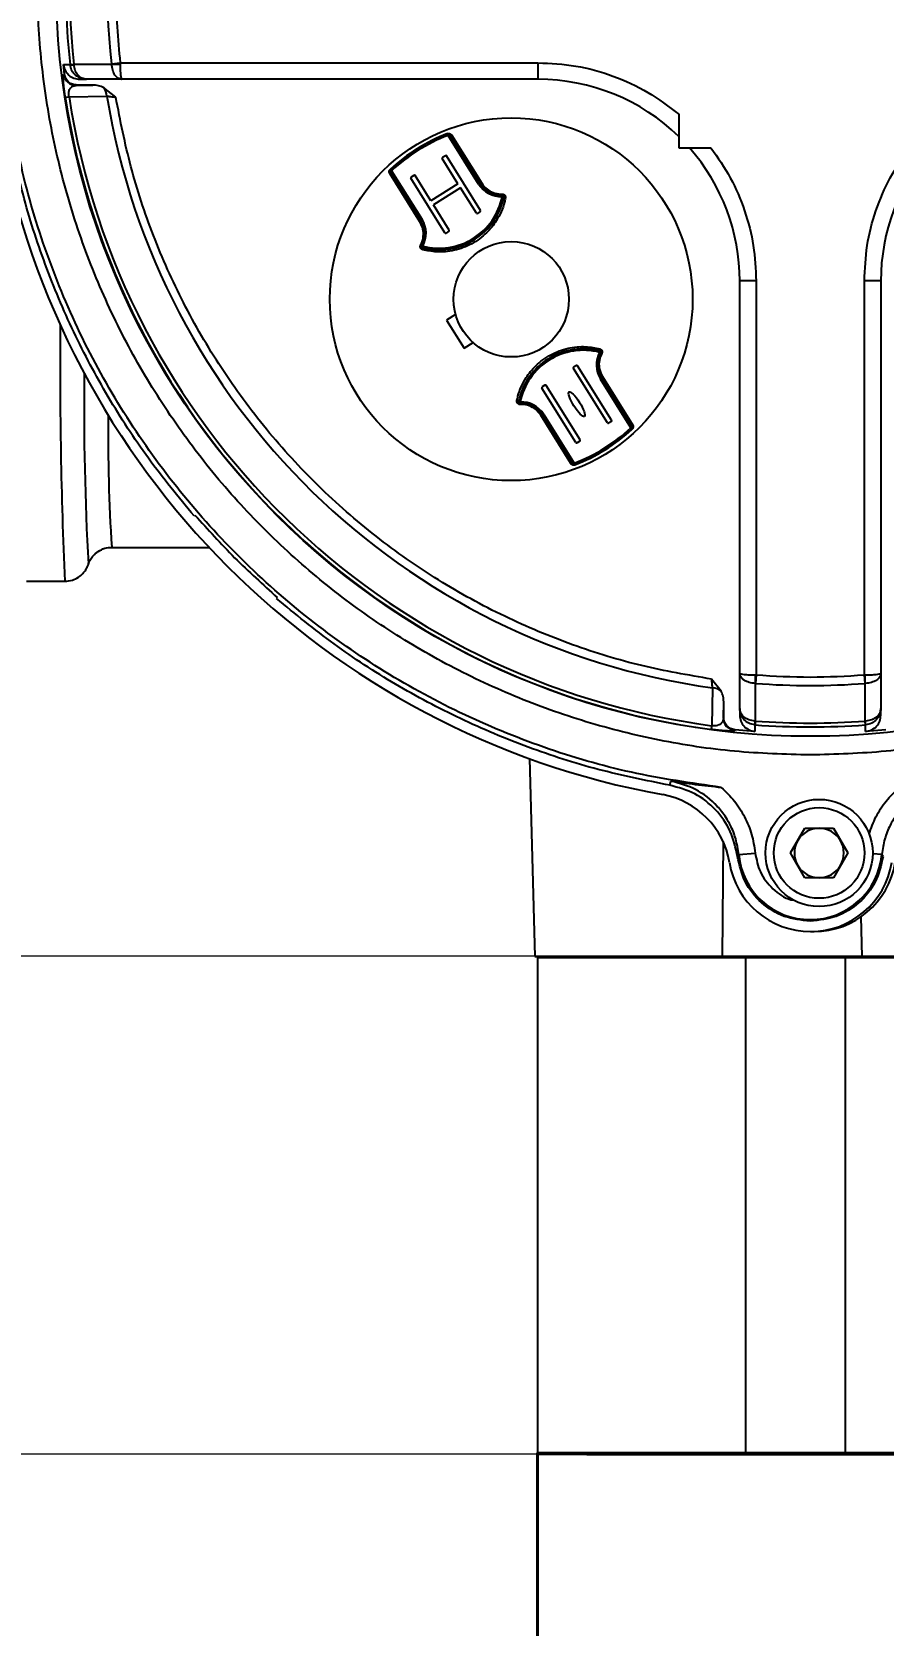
# Model space of a CAD drawing. Header units: millimetres. Extents: x 1964 to 5009, y 569 to 2723.
# Drawn here: x 2553.8 to 2657, y 2063.5 to 2257.4 of the extents above; entities that cross this region are included whole.
import ezdxf

# ---------------------------------------------------------------- set-up
doc = ezdxf.new("R2010")
doc.units = ezdxf.units.MM
doc.layers.add('AM_5', color=3, linetype='Continuous', lineweight=25)
doc.layers.add('粗实线', color=7, linetype='Continuous', lineweight=40)
doc.styles.add('SLDTEXTSTYLE1', font='txt.shx', dxfattribs={"width": 0.7, "bigfont": 'gbcbig.shx'})
doc.dimstyles.new('SLDDIMSTYLE12$0', dxfattribs={"dimtxt": 12, "dimasz": 10, "dimexe": 0, "dimexo": 0.0625, "dimgap": 0.875, "dimtad": 1, "dimdec": 1, "dimlfac": 1.8, "dimrnd": 1e-09, "dimzin": 12, "dimdsep": 46, "dimtxsty": 'SLDTEXTSTYLE1', "dimcen": 0.09, "dimdle": 8.16, "dimclrd": 3, "dimclre": 3, "dimadec": 0, "dimazin": 3, "dimtfac": 1, "dimtdec": 1, "dimtofl": 0, "dimtmove": 0, "dimatfit": 3, "dimfxl": 0, "dimfrac": 2, "dimtolj": 1, "dimlwd": 5, "dimlwe": 5, "dimarcsym": 0})

# ---------------------------------------------------------------- blocks, each defined once
blk = doc.blocks.new('*D64')
at = {"layer": 'AM_5', "color": 3, "lineweight": 5, "transparency": 16777216}
blk.add_line((2756.48, 2479.13), (2362.08, 2479.13), dxfattribs=at)
at = {"layer": 'AM_5', "color": 3, "linetype": 'Continuous', "lineweight": 5, "transparency": 16777216}
for p, q in [((2362.08, 2469.13), (2362.08, 2155.35)), ((2768.16, 2145.35), (2362.08, 2145.35))]:
    blk.add_line(p, q, dxfattribs=at)
at = {"layer": 'AM_5', "color": 3, "transparency": 16777216}
for points in [[(2360.42, 2469.13), (2363.75, 2469.13), (2362.08, 2479.13)], [(2360.42, 2155.35), (2363.75, 2155.35), (2362.08, 2145.35)]]:
    blk.add_solid(points, dxfattribs=at)
at = {"layer": 'Defpoints', "color": 0, "transparency": 16777216}
for p in [(2756.55, 2479.13), (2362.08, 2145.35), (2768.22, 2145.35)]:
    blk.add_point(p, dxfattribs=at)
at = {"layer": 'AM_5', "color": 0, "transparency": 16777216, "insert": (2347.49, 2312.24), "char_height": 12, "attachment_point": 5, "rotation": 90, "style": 'SLDTEXTSTYLE1'}
blk.add_mtext('\\A1;{\\H2.28571x;335}', dxfattribs=at)
blk = doc.blocks.new('*D65')
at = {"layer": 'AM_5', "color": 3, "lineweight": 5, "transparency": 16777216}
blk.add_line((2768.16, 2145.35), (2361.9, 2145.35), dxfattribs=at)
at = {"layer": 'AM_5', "color": 3, "linetype": 'Continuous', "lineweight": 5, "transparency": 16777216}
for p, q in [((2361.9, 2135.35), (2361.9, 2094.95)), ((2767.82, 2084.95), (2361.9, 2084.95))]:
    blk.add_line(p, q, dxfattribs=at)
at = {"layer": 'AM_5', "color": 3, "transparency": 16777216}
for points in [[(2360.23, 2135.35), (2363.57, 2135.35), (2361.9, 2145.35)], [(2360.23, 2094.95), (2363.57, 2094.95), (2361.9, 2084.95)]]:
    blk.add_solid(points, dxfattribs=at)
at = {"layer": 'Defpoints', "color": 0, "transparency": 16777216}
for p in [(2768.22, 2145.35), (2361.9, 2084.95), (2767.88, 2084.95)]:
    blk.add_point(p, dxfattribs=at)
at = {"layer": 'AM_5', "color": 0, "transparency": 16777216, "insert": (2347.31, 2115.15), "char_height": 12, "attachment_point": 5, "rotation": 90, "style": 'SLDTEXTSTYLE1'}
blk.add_mtext('\\A1;{\\H2.28571x;60}', dxfattribs=at)

msp = doc.modelspace()

# ---------------------------------------------------------------- linework, layer by layer
at = {"color": 7, "linetype": 'Continuous', "lineweight": 25}
for p, q in [((2558.416, 2253.495), (2558.879, 2253.546)), ((2558.884, 2253.477), (2558.879, 2253.546)), ((2558.879, 2253.546), (2563.464, 2253.538)), ((2563.461, 2253.578), (2564.486, 2253.698)), ((2563.461, 2253.578), (2563.464, 2253.538)), ((2564.486, 2253.698), (2615.178, 2253.698)), ((2564.486, 2253.698), (2564.489, 2253.538)), ((2615.178, 2253.698), (2615.178, 2251.698)), ((2557.613, 2253.479), (2558.418, 2253.477)), ((2557.751, 2252.303), (2557.613, 2253.479)), ((2557.657, 2252.27), (2557.751, 2252.303)), ((2558.416, 2253.495), (2558.418, 2253.477)), ((2559.604, 2251.698), (2560.393, 2251.698)), ((2564.687, 2251.698), (2560.393, 2251.698)), ((2615.178, 2251.698), (2564.687, 2251.698)), ((2558.296, 2249.582), (2562.896, 2249.665)), ((2559.143, 2250.955), (2561.184, 2250.988)), ((2561.184, 2250.988), (2559.24, 2250.988)), ((2563.967, 2249.514), (2562.492, 2250.689)), ((2557.836, 2249.511), (2558.296, 2249.582)), ((2632.26, 2247.447), (2632.26, 2243.361)), ((2604.21, 2245.082), (2604.201, 2245.105)), ((2604.282, 2244.895), (2604.21, 2245.082)), ((2604.282, 2244.895), (2604.451, 2245.001)), ((2607.978, 2238.98), (2604.282, 2244.895)), ((2604.451, 2245.001), (2608.148, 2239.086)), ((2604.68, 2244.945), (2608.347, 2239.077)), ((2605.474, 2239.024), (2603.567, 2242.077)), ((2603.938, 2242.427), (2603.598, 2242.215)), ((2608.209, 2235.78), (2604.075, 2242.395)), ((2632.26, 2243.361), (2636.161, 2243.361)), ((2600.86, 2234.399), (2597.193, 2240.267)), ((2597.412, 2240.603), (2597.243, 2240.497)), ((2600.939, 2234.581), (2597.243, 2240.497)), ((2597.276, 2240.749), (2597.259, 2240.767)), ((2597.412, 2240.603), (2597.276, 2240.749)), ((2597.412, 2240.603), (2601.109, 2234.687)), ((2600.121, 2240.042), (2599.782, 2239.83)), ((2602.167, 2236.957), (2600.259, 2240.01)), ((2603.884, 2233.077), (2599.75, 2239.692)), ((2605.474, 2239.024), (2602.167, 2236.957)), ((2605.792, 2238.515), (2602.485, 2236.448)), ((2607.7, 2235.462), (2605.792, 2238.515)), ((2608.148, 2239.086), (2607.978, 2238.98)), ((2604.392, 2233.395), (2602.485, 2236.448)), ((2610.824, 2237.678), (2610.833, 2237.479)), ((2611.029, 2237.439), (2610.833, 2237.479)), ((2601.109, 2234.687), (2600.939, 2234.581)), ((2608.177, 2235.642), (2607.838, 2235.43)), ((2604.361, 2233.258), (2604.021, 2233.046)), ((2601.031, 2231.559), (2601.207, 2231.463)), ((2601.156, 2231.27), (2601.207, 2231.463)), ((2641.642, 2227.235), (2639.642, 2227.235)), ((2639.642, 2179.657), (2639.642, 2227.235)), ((2641.642, 2227.235), (2641.642, 2179.457)), ((2654.763, 2179.457), (2654.763, 2227.235)), ((2656.763, 2227.235), (2654.763, 2227.235)), ((2656.763, 2227.235), (2656.763, 2179.657)), ((2605.18, 2223.157), (2604.084, 2222.472)), ((2604.084, 2222.472), (2606.204, 2219.08)), ((2606.204, 2219.08), (2607.299, 2219.764)), ((2622.65, 2218.568), (2622.701, 2218.761)), ((2619.835, 2216.985), (2619.496, 2216.773)), ((2624.106, 2210.339), (2619.973, 2216.953)), ((2622.65, 2218.568), (2622.826, 2218.472)), ((2623.597, 2210.021), (2619.464, 2216.635)), ((2622.748, 2215.343), (2622.917, 2215.449)), ((2626.444, 2209.428), (2622.748, 2215.343)), ((2622.917, 2215.449), (2626.614, 2209.534)), ((2622.997, 2215.632), (2626.663, 2209.764)), ((2619.781, 2207.636), (2615.648, 2214.251)), ((2616.019, 2214.601), (2615.68, 2214.389)), ((2620.29, 2207.954), (2616.157, 2214.569)), ((2613.023, 2212.552), (2612.827, 2212.591)), ((2613.023, 2212.552), (2613.032, 2212.352)), ((2619.177, 2205.086), (2615.51, 2210.954)), ((2615.709, 2210.945), (2615.878, 2211.051)), ((2619.405, 2205.029), (2615.709, 2210.945)), ((2615.878, 2211.051), (2619.575, 2205.135)), ((2624.074, 2210.201), (2623.735, 2209.989)), ((2626.614, 2209.534), (2626.444, 2209.428)), ((2626.581, 2209.281), (2626.444, 2209.428)), ((2626.597, 2209.264), (2626.581, 2209.281)), ((2620.258, 2207.816), (2619.919, 2207.604)), ((2619.405, 2205.029), (2619.575, 2205.135)), ((2619.647, 2204.949), (2619.575, 2205.135)), ((2619.656, 2204.926), (2619.647, 2204.949)), ((2573.453, 2198.734), (2573.565, 2198.845)), ((2563.468, 2194.921), (2575.29, 2194.921)), ((2560.637, 2192.887), (2560.644, 2192.91)), ((2553.135, 2190.812), (2557.774, 2190.812)), ((2583.56, 2188.85), (2583.448, 2188.739)), ((2637.402, 2177.479), (2636.228, 2178.945)), ((2639.642, 2179.657), (2639.696, 2179.611)), ((2639.709, 2179.436), (2639.642, 2179.657)), ((2639.642, 2175.378), (2639.642, 2179.657)), ((2641.534, 2179.459), (2641.642, 2179.457)), ((2641.534, 2178.429), (2641.561, 2178.428)), ((2641.534, 2178.429), (2641.539, 2173.86)), ((2641.642, 2179.457), (2641.561, 2178.428)), ((2654.763, 2179.457), (2654.871, 2179.459)), ((2654.844, 2178.428), (2654.763, 2179.457)), ((2654.844, 2178.428), (2654.871, 2178.429)), ((2654.866, 2173.86), (2654.871, 2178.429)), ((2656.763, 2179.657), (2656.763, 2175.378)), ((2636.356, 2177.884), (2636.274, 2173.297)), ((2637.67, 2174.207), (2637.703, 2176.172)), ((2637.703, 2174.301), (2637.703, 2176.172)), ((2639.642, 2175.378), (2639.642, 2174.592)), ((2656.763, 2175.378), (2656.698, 2175.108)), ((2656.73, 2175.019), (2656.73, 2175.103)), ((2656.763, 2174.592), (2656.763, 2175.378)), ((2636.213, 2172.836), (2636.274, 2173.297)), ((2639.051, 2172.808), (2639.019, 2172.717)), ((2641.495, 2172.595), (2639.051, 2172.808)), ((2641.539, 2173.86), (2641.493, 2173.862)), ((2641.493, 2173.397), (2641.505, 2173.396)), ((2641.493, 2173.397), (2641.495, 2172.595)), ((2641.539, 2173.86), (2641.505, 2173.396)), ((2654.866, 2173.86), (2654.912, 2173.862)), ((2654.9, 2173.396), (2654.866, 2173.86)), ((2654.9, 2173.396), (2654.912, 2173.397)), ((2654.91, 2172.595), (2654.912, 2173.397)), ((2657.354, 2172.808), (2654.91, 2172.595)), ((2614.151, 2169.304), (2614.779, 2145.312)), ((2631.174, 2166.068), (2631.294, 2166.585)), ((2645.812, 2157.859), (2647.544, 2160.859)), ((2647.544, 2160.859), (2651.008, 2160.859)), ((2651.008, 2160.859), (2652.74, 2157.859)), ((2637.628, 2159.232), (2637.519, 2145.312)), ((2639.377, 2157.417), (2639.526, 2157.667)), ((2639.526, 2157.667), (2641.517, 2157.856)), ((2647.544, 2154.859), (2645.812, 2157.859)), ((2652.74, 2157.859), (2651.008, 2154.859)), ((2656.879, 2157.667), (2655.776, 2157.772)), ((2657.028, 2157.417), (2656.879, 2157.667)), ((2651.008, 2154.859), (2647.544, 2154.859)), ((2654.337, 2150.105), (2654.441, 2145.312)), ((2648.243, 2148.332), (2648.66, 2148.332)), ((2614.779, 2145.312), (2637.519, 2145.312)), ((2615.105, 2145.123), (2615.105, 2085.123)), ((2640.381, 2145.123), (2615.105, 2145.123)), ((2637.519, 2145.312), (2654.441, 2145.312)), ((2640.381, 2085.123), (2640.381, 2145.123)), ((2652.465, 2145.123), (2640.381, 2145.123)), ((2645.273, 2145.312), (2645.273, 2145.123)), ((2652.465, 2085.123), (2652.465, 2145.123)), ((2693.852, 2145.123), (2652.465, 2145.123)), ((2654.441, 2145.312), (2689.968, 2145.312)), ((2640.381, 2085.123), (2615.105, 2085.123)), ((2926.673, 2084.912), (2615.105, 2084.912)), ((2621.115, 2084.912), (2919.115, 2084.912)), ((2621.115, 2084.912), (2919.115, 2084.912)), ((2621.115, 2084.912), (2919.115, 2084.912)), ((2652.465, 2085.123), (2640.381, 2085.123)), ((2693.852, 2085.123), (2652.465, 2085.123))]:
    msp.add_line(p, q, dxfattribs=at)
at = {"color": 7, "linetype": 'Continuous', "lineweight": 25, "flags": 128}
for points in [[(2559.143, 2250.955), (2559.198, 2250.973), (2559.24, 2250.988)], [(2608.347, 2239.077), (2608.315, 2239.064), (2608.284, 2239.054), (2608.254, 2239.049), (2608.226, 2239.048), (2608.2, 2239.051), (2608.179, 2239.059), (2608.161, 2239.07), (2608.148, 2239.086)], [(2611.231, 2237.3), (2611.189, 2237.308), (2611.149, 2237.32), (2611.113, 2237.335), (2611.081, 2237.354), (2611.056, 2237.375), (2611.039, 2237.396), (2611.03, 2237.418), (2611.029, 2237.439)], [(2600.939, 2234.581), (2600.947, 2234.563), (2600.95, 2234.542), (2600.947, 2234.519), (2600.939, 2234.495), (2600.926, 2234.47), (2600.908, 2234.445), (2600.886, 2234.421), (2600.86, 2234.399)], [(2601.193, 2231.027), (2601.204, 2231.068), (2601.211, 2231.109), (2601.213, 2231.149), (2601.21, 2231.185), (2601.202, 2231.217), (2601.19, 2231.242), (2601.175, 2231.26), (2601.156, 2231.27)], [(2622.701, 2218.761), (2622.682, 2218.771), (2622.666, 2218.788), (2622.654, 2218.814), (2622.647, 2218.845), (2622.644, 2218.882), (2622.646, 2218.922), (2622.653, 2218.963), (2622.664, 2219.004)], [(2622.917, 2215.449), (2622.909, 2215.468), (2622.907, 2215.489), (2622.91, 2215.512), (2622.918, 2215.536), (2622.931, 2215.561), (2622.949, 2215.586), (2622.971, 2215.61), (2622.997, 2215.632)], [(2612.827, 2212.591), (2612.827, 2212.613), (2612.818, 2212.635), (2612.8, 2212.656), (2612.775, 2212.677), (2612.744, 2212.695), (2612.707, 2212.711), (2612.667, 2212.723), (2612.625, 2212.731)], [(2615.51, 2210.954), (2615.541, 2210.967), (2615.572, 2210.977), (2615.602, 2210.982), (2615.631, 2210.983), (2615.656, 2210.979), (2615.678, 2210.972), (2615.696, 2210.96), (2615.709, 2210.945)], [(2637.703, 2174.301), (2637.684, 2174.249), (2637.67, 2174.207)]]:
    msp.add_lwpolyline(points, dxfattribs=at)
at = {"color": 7, "linetype": 'Continuous', "lineweight": 25}
for centre, radius in [((2648.203, 2263.488), 91.48), ((2611.928, 2225.015), 22), ((2611.928, 2225.015), 7), ((2649.276, 2157.859), 6.5), ((2649.276, 2157.859), 5.5)]:
    msp.add_circle(centre, radius, dxfattribs=at)
for centre, radius, start, end in [((2648.203, 2263.488), 90.341, 353.64897, 186.35103), ((2648.203, 2263.488), 89.875, 353.64897, 186.35103), ((2648.203, 2263.488), 85.319, 353.33017, 186.66983), ((2563.977, 2267.861), 14.333, 267.94984, 272.05016), ((2559.146, 2252.455), 1.5, 187.07071, 269.91274), ((2558.651, 2255.303), 1.84, 262.72929, 277.2707), ((2615.178, 2227.235), 24.464, 45.7131, 90), ((2561.135, 2249.562), 1.764, 3.33539, 39.69868), ((2648.203, 2263.488), 86.42, 189.2043, 262.12076), ((2648.203, 2263.488), 91.441, 188.79238, 262.46584), ((2648.203, 2263.488), 90.976, 188.79238, 262.46584), ((2648.246, 2263.31), 99.998, 190.32572, 259.67183), ((2611.928, 2225.015), 21.524, 111.039, 132.961), ((2611.928, 2225.015), 21.5, 111.039, 132.961), ((2611.928, 2225.015), 21.3, 111.039, 132.961), ((2604.282, 2244.895), 0.2, 32, 111.039), ((2604.599, 2245.107), 0.182, 215.62254, 296.53626), ((2603.651, 2242.13), 0.1, 122, 212), ((2603.991, 2242.342), 0.1, 32, 122), ((2615.178, 2227.235), 24.464, 0, 41.23805), ((2681.227, 2227.235), 24.464, 138.76195, 180), ((2597.083, 2240.411), 0.182, 307.46374, 28.37746), ((2597.412, 2240.603), 0.2, 132.961, 212), ((2600.174, 2239.957), 0.1, 32, 122), ((2599.835, 2239.745), 0.1, 122, 212), ((2610.692, 2240.675), 3.2, 212, 272.53097), ((2610.692, 2240.675), 3, 212, 272.53097), ((2603.185, 2239.008), 8, 255.3094, 348.6906), ((2603.185, 2239.008), 7.8, 255.3094, 348.6906), ((2610.137, 2237.727), 0.689, 355.91037, 3.87572), ((2610.833, 2237.479), 0.2, 348.6906, 92.53097), ((2598.395, 2232.992), 3, 331.46903, 32), ((2598.395, 2232.992), 3.2, 331.46903, 32), ((2607.785, 2235.515), 0.1, 212, 302), ((2608.124, 2235.727), 0.1, 302, 32), ((2603.968, 2233.13), 0.1, 212, 302), ((2604.308, 2233.342), 0.1, 302, 32), ((2601.288, 2232.198), 0.689, 240.12428, 248.08963), ((2601.207, 2231.463), 0.2, 151.46903, 255.3094), ((3166.559, 2217.148), 609.354, 179.552814, 182.476995), ((2620.672, 2211.023), 8, 75.3094, 168.6906), ((2620.672, 2211.023), 7.8, 75.3094, 168.6906), ((2622.65, 2218.568), 0.2, 331.46903, 75.3094), ((2619.549, 2216.688), 0.1, 122, 212), ((2619.888, 2216.9), 0.1, 32, 122), ((2625.461, 2217.039), 3.2, 151.46903, 212), ((2625.461, 2217.039), 3, 151.46903, 212), ((2622.569, 2217.833), 0.689, 60.12428, 68.08963), ((2918.848, 2212.183), 358.731, 179.38754, 183.08342), ((2615.733, 2214.304), 0.1, 122, 212), ((2616.072, 2214.516), 0.1, 32, 122), ((2768.679, 2208.148), 205.637, 179.22351, 183.68809), ((2613.023, 2212.552), 0.2, 168.6906, 272.53097), ((2613.165, 2209.355), 3.2, 32, 92.53097), ((2613.719, 2212.303), 0.689, 175.91037, 183.87572), ((2613.165, 2209.355), 3, 32, 92.53097), ((2611.928, 2225.015), 21.3, 291.039, 312.961), ((2611.928, 2225.015), 21.5, 291.039, 312.961), ((2611.928, 2225.015), 21.524, 291.039, 312.961), ((2623.682, 2210.074), 0.1, 212, 302), ((2624.021, 2210.286), 0.1, 302, 32), ((2626.444, 2209.428), 0.2, 312.961, 32), ((2626.774, 2209.62), 0.182, 127.46374, 208.37746), ((2619.866, 2207.689), 0.1, 212, 302), ((2620.205, 2207.901), 0.1, 302, 32), ((2619.258, 2204.924), 0.182, 35.62254, 116.53626), ((2619.575, 2205.135), 0.2, 212, 291.039), ((2662.869, 2178.944), 21.342, 178.61808, 181.38192), ((2648.203, 2263.488), 85.319, 265.53552, 274.46448), ((2633.536, 2178.944), 21.342, 358.61809, 1.38192), ((2636.272, 2176.115), 1.772, 50.36479, 87.29394), ((2639.171, 2174.209), 1.5, 180.08872, 264.21159), ((2644.202, 2173.63), 2.719, 175.08842, 184.91158), ((2648.203, 2263.488), 90.341, 265.74841, 274.25159), ((2648.203, 2263.488), 89.875, 265.74841, 274.25159), ((2652.203, 2173.63), 2.719, 355.08842, 4.91158), ((2628.525, 2155.095), 10, 9.26756, 79.67181), ((2649.276, 2157.859), 3, 90, 150), ((2649.276, 2157.859), 3, 30, 90), ((2649.276, 2157.859), 3, 150, 210), ((2649.276, 2157.859), 3, 330, 30), ((2648.243, 2158.312), 9.98, 189.26678, 350.73322), ((2648.203, 2158.488), 8.715, 185.40246, 354.59754), ((2648.659, 2158.312), 9.98, 270.0009, 350.73276), ((2649.276, 2157.859), 3, 210, 270), ((2649.276, 2157.859), 3, 270, 330)]:
    msp.add_arc(centre, radius, start, end, dxfattribs=at)
msp.add_ellipse((2619.877, 2212.295), major_axis=(0.927, -1.484), ratio=0.2285714, dxfattribs=at)
for points in [[(2648.203, 2169.748), (2645.135, 2169.835), (2639, 2170.009), (2629.885, 2171.412), (2620.947, 2173.637), (2612.272, 2176.745), (2603.943, 2180.683), (2596.039, 2185.42), (2588.639, 2190.909), (2581.811, 2197.097), (2575.624, 2203.924), (2570.135, 2211.325), (2565.398, 2219.228), (2561.458, 2227.557), (2558.354, 2236.233), (2556.115, 2245.171), (2554.763, 2254.285), (2554.311, 2263.488), (2554.763, 2272.691), (2556.115, 2281.805), (2558.354, 2290.743), (2561.458, 2299.419), (2565.398, 2307.748), (2570.135, 2315.651), (2575.624, 2323.052), (2581.811, 2329.879), (2588.639, 2336.067), (2596.039, 2341.556), (2603.943, 2346.293), (2612.272, 2350.231), (2620.947, 2353.339), (2629.885, 2355.564), (2639, 2356.967), (2645.135, 2357.141), (2648.203, 2357.228)], [(2648.203, 2357.228), (2651.27, 2357.141), (2657.405, 2356.967), (2666.52, 2355.564), (2675.458, 2353.339), (2684.133, 2350.231), (2692.462, 2346.293), (2700.366, 2341.556), (2707.766, 2336.067), (2714.594, 2329.879), (2720.781, 2323.052), (2726.27, 2315.651), (2731.007, 2307.748), (2734.947, 2299.419), (2738.051, 2290.743), (2740.29, 2281.805), (2741.642, 2272.691), (2742.094, 2263.488), (2741.642, 2254.285), (2740.29, 2245.171), (2738.051, 2236.233), (2734.947, 2227.557), (2731.007, 2219.228), (2726.27, 2211.325), (2720.781, 2203.924), (2714.594, 2197.097), (2707.766, 2190.909), (2700.366, 2185.42), (2692.462, 2180.683), (2684.133, 2176.745), (2675.458, 2173.637), (2666.52, 2171.412), (2657.405, 2170.009), (2651.27, 2169.835), (2648.203, 2169.748)], [(2637.413, 2165.814), (2633.761, 2166.338), (2626.458, 2167.387), (2615.815, 2170.506), (2605.572, 2174.714), (2595.871, 2180.069), (2586.832, 2186.474), (2578.57, 2193.855), (2571.189, 2202.118), (2564.784, 2211.157), (2559.429, 2220.857), (2555.221, 2231.101), (2552.101, 2241.744), (2551.053, 2249.047), (2550.529, 2252.699)], [(2573.453, 2198.734), (2571.566, 2201.03), (2567.792, 2205.624), (2562.947, 2213.124), (2558.746, 2220.995), (2555.299, 2229.224), (2552.546, 2237.719), (2551.371, 2243.546), (2550.783, 2246.46)], [(2573.565, 2198.845), (2575.141, 2197.09), (2578.294, 2193.579), (2581.804, 2190.427), (2583.56, 2188.85)], [(2631.174, 2166.068), (2628.261, 2166.656), (2622.433, 2167.832), (2613.939, 2170.585), (2605.71, 2174.032), (2597.839, 2178.232), (2590.338, 2183.077), (2585.745, 2186.852), (2583.448, 2188.739)], [(2641.642, 2179.457), (2643.829, 2179.329), (2648.203, 2179.073), (2652.576, 2179.329), (2654.763, 2179.457)], [(2648.203, 2149.598), (2647.127, 2149.711), (2644.976, 2149.938), (2642.19, 2151.702), (2640.103, 2154.256), (2639.619, 2156.364), (2639.377, 2157.417)], [(2657.028, 2157.417), (2656.786, 2156.364), (2656.302, 2154.256), (2654.215, 2151.702), (2651.429, 2149.938), (2649.278, 2149.711), (2648.203, 2149.598)]]:
    msp.add_open_spline(points, degree=3, dxfattribs=at)
for points, knots in [([(2648.203, 2347.775), (2645.298, 2347.688), (2639.439, 2347.512), (2630.688, 2346.084), (2622.035, 2343.781), (2613.629, 2340.533), (2605.618, 2336.411), (2598.134, 2331.487), (2591.289, 2325.865), (2585.125, 2319.62), (2579.637, 2312.771), (2574.848, 2305.319), (2570.827, 2297.314), (2567.663, 2288.879), (2565.414, 2280.153), (2564.131, 2271.291), (2563.729, 2262.433), (2564.235, 2256.594), (2564.486, 2253.698)], [0, 0, 0, 0, 0.0612816, 0.1235957, 0.1866179, 0.25, 0.3133821, 0.3764043, 0.4387184, 0.5, 0.5612816, 0.6235957, 0.6866179, 0.75, 0.8133821, 0.8764043, 0.9387184, 1, 1, 1, 1]), ([(2731.919, 2253.698), (2732.17, 2256.594), (2732.676, 2262.433), (2732.274, 2271.291), (2730.991, 2280.153), (2728.742, 2288.879), (2725.578, 2297.314), (2721.557, 2305.319), (2716.768, 2312.771), (2711.28, 2319.62), (2705.116, 2325.865), (2698.271, 2331.487), (2690.787, 2336.411), (2682.776, 2340.533), (2674.371, 2343.781), (2665.717, 2346.084), (2656.966, 2347.512), (2651.107, 2347.688), (2648.203, 2347.775)], [0, 0, 0, 0, 0.0612816, 0.1235957, 0.1866179, 0.25, 0.3133821, 0.3764043, 0.4387184, 0.5, 0.5612816, 0.6235957, 0.6866179, 0.75, 0.8133821, 0.8764043, 0.9387184, 1, 1, 1, 1]), ([(2564.687, 2251.698), (2564.539, 2251.724), (2564.241, 2251.775), (2563.85, 2252.179), (2563.554, 2252.781), (2563.494, 2253.284), (2563.464, 2253.538)], [0, 0, 0, 0, 0.24349066, 0.48990244, 0.74228532, 1, 1, 1, 1]), ([(2564.489, 2253.538), (2564.494, 2253.3), (2564.503, 2252.808), (2564.547, 2252.229), (2564.598, 2251.895), (2564.644, 2251.728), (2564.672, 2251.709), (2564.687, 2251.698)], [0, 0, 0, 0, 0.2418431, 0.4991239, 0.7090059, 0.8444555, 1, 1, 1, 1]), ([(2615.178, 2253.698), (2616.714, 2253.622), (2619.809, 2253.467), (2624.314, 2252.199), (2628.573, 2250.26), (2631.037, 2248.38), (2632.26, 2247.447)], [0, 0, 0, 0, 0.248067, 0.5, 0.751933, 1, 1, 1, 1]), ([(2557.836, 2249.511), (2557.805, 2249.721), (2557.741, 2250.154), (2557.674, 2250.735), (2557.628, 2251.24), (2557.598, 2251.745), (2557.599, 2252.17), (2557.637, 2252.236), (2557.657, 2252.27)], [0, 0, 0, 0, 0.1207868, 0.2490761, 0.3731373, 0.5013754, 0.7404691, 1, 1, 1, 1]), ([(2557.613, 2253.479), (2557.666, 2253.24), (2557.771, 2252.76), (2558.241, 2252.178), (2558.872, 2251.776), (2559.36, 2251.724), (2559.604, 2251.698)], [0, 0, 0, 0, 0.2499161, 0.4998772, 0.7499002, 1, 1, 1, 1]), ([(2559.24, 2250.988), (2559.059, 2251.007), (2558.697, 2251.045), (2558.227, 2251.341), (2557.875, 2251.771), (2557.792, 2252.126), (2557.751, 2252.303)], [0, 0, 0, 0, 0.24991859, 0.49987605, 0.74997273, 1, 1, 1, 1]), ([(2560.393, 2251.698), (2560.158, 2251.723), (2559.685, 2251.772), (2559.062, 2252.16), (2558.582, 2252.74), (2558.473, 2253.23), (2558.418, 2253.477)], [0, 0, 0, 0, 0.24311821, 0.48973638, 0.74228142, 1, 1, 1, 1]), ([(2560.393, 2251.698), (2560.213, 2251.723), (2559.852, 2251.772), (2559.376, 2252.16), (2559.009, 2252.74), (2558.926, 2253.23), (2558.884, 2253.477)], [0, 0, 0, 0, 0.2431182, 0.4897364, 0.7422814, 1, 1, 1, 1]), ([(2558.296, 2249.582), (2558.282, 2249.652), (2558.256, 2249.791), (2558.253, 2249.991), (2558.273, 2250.171), (2558.348, 2250.466), (2558.515, 2250.692), (2558.69, 2250.822), (2558.788, 2250.871), (2558.872, 2250.906), (2558.971, 2250.935), (2559.07, 2250.949), (2559.122, 2250.953), (2559.138, 2250.954), (2559.143, 2250.955)], [0, 0, 0, 0, 0.0594216, 0.1187115, 0.1821096, 0.2512974, 0.5005091, 0.6688882, 0.7209765, 0.7501665, 0.8758835, 0.9620537, 0.9870366, 1, 1, 1, 1]), ([(2562.492, 2250.689), (2562.282, 2250.777), (2561.864, 2250.954), (2561.41, 2250.977), (2561.184, 2250.988)], [0, 0, 0, 0, 0.5015357, 1, 1, 1, 1]), ([(2562.896, 2249.665), (2563.037, 2249.646), (2563.261, 2249.617), (2563.638, 2249.564), (2563.854, 2249.531), (2563.967, 2249.514)], [0, 0, 0, 0, 0.4463965, 0.7099365, 1, 1, 1, 1]), ([(2636.228, 2178.945), (2633.399, 2179.43), (2627.685, 2180.41), (2619.28, 2182.997), (2610.999, 2186.451), (2602.997, 2190.854), (2595.417, 2196.157), (2588.427, 2202.278), (2582.141, 2209.122), (2576.66, 2216.574), (2572.069, 2224.469), (2568.419, 2232.666), (2565.634, 2241.007), (2564.519, 2246.697), (2563.967, 2249.514)], [0, 0, 0, 0, 0.07964621, 0.16087728, 0.24358846, 0.32847039, 0.41398283, 0.49999999, 0.58601276, 0.67152525, 0.75641153, 0.83911847, 0.92035171, 1, 1, 1, 1]), ([(2604.201, 2245.105), (2604.223, 2245.112), (2604.273, 2245.128), (2604.361, 2245.134), (2604.478, 2245.116), (2604.596, 2245.053), (2604.651, 2244.982), (2604.68, 2244.945)], [0, 0, 0, 0, 0.0853698, 0.1907986, 0.3564235, 0.6664713, 1, 1, 1, 1]), ([(2636.161, 2243.361), (2636.982, 2242.182), (2638.637, 2239.807), (2640.332, 2235.784), (2641.439, 2231.561), (2641.574, 2228.67), (2641.642, 2227.235)], [0, 0, 0, 0, 0.2483152, 0.5, 0.7516848, 1, 1, 1, 1]), ([(2654.763, 2227.235), (2654.831, 2228.67), (2654.966, 2231.561), (2656.073, 2235.784), (2657.768, 2239.807), (2659.423, 2242.182), (2660.245, 2243.361)], [0, 0, 0, 0, 0.2483152, 0.5, 0.7516848, 1, 1, 1, 1]), ([(2597.193, 2240.267), (2597.164, 2240.33), (2597.12, 2240.426), (2597.141, 2240.582), (2597.184, 2240.676), (2597.222, 2240.731), (2597.251, 2240.759), (2597.259, 2240.767)], [0, 0, 0, 0, 0.4935098, 0.7465115, 0.851032, 0.9564885, 1, 1, 1, 1]), ([(2608.347, 2239.077), (2608.54, 2238.823), (2608.891, 2238.363), (2609.709, 2237.907), (2610.381, 2237.765), (2610.757, 2237.773), (2610.825, 2237.774)], [0, 0, 0, 0, 0.35692605, 0.64558806, 0.93595733, 1, 1, 1, 1]), ([(2611.231, 2237.3), (2611.193, 2237.126), (2610.986, 2236.19), (2610.335, 2234.694), (2608.935, 2232.949), (2607.182, 2231.648), (2605.039, 2230.858), (2602.962, 2230.673), (2601.745, 2230.916), (2601.193, 2231.027)], [0, 0, 0, 0, 0.0439371, 0.236293, 0.3728219, 0.5357282, 0.69861, 0.8632007, 1, 1, 1, 1]), ([(2610.825, 2237.774), (2610.865, 2237.772), (2610.946, 2237.768), (2611.057, 2237.718), (2611.15, 2237.638), (2611.218, 2237.526), (2611.245, 2237.407), (2611.235, 2237.33), (2611.231, 2237.3)], [0, 0, 0, 0, 0.1540842, 0.3077863, 0.4712038, 0.6571656, 0.8674974, 1, 1, 1, 1]), ([(2600.945, 2231.6), (2600.976, 2231.661), (2601.148, 2231.995), (2601.314, 2232.661), (2601.263, 2233.596), (2601.003, 2234.113), (2600.86, 2234.399)], [0, 0, 0, 0, 0.06404267, 0.35441194, 0.64307395, 1, 1, 1, 1]), ([(2601.193, 2231.027), (2601.138, 2231.049), (2601.035, 2231.091), (2600.933, 2231.222), (2600.891, 2231.364), (2600.899, 2231.497), (2600.93, 2231.568), (2600.945, 2231.6)], [0, 0, 0, 0, 0.257956, 0.4849143, 0.7035846, 0.8642778, 1, 1, 1, 1]), ([(2612.625, 2212.731), (2612.664, 2212.905), (2612.871, 2213.841), (2613.521, 2215.336), (2614.922, 2217.082), (2616.675, 2218.383), (2618.818, 2219.173), (2620.895, 2219.358), (2622.112, 2219.114), (2622.664, 2219.004)], [0, 0, 0, 0, 0.0439371, 0.236293, 0.3728219, 0.5357282, 0.69861, 0.8632007, 1, 1, 1, 1]), ([(2622.664, 2219.004), (2622.719, 2218.981), (2622.821, 2218.94), (2622.923, 2218.809), (2622.965, 2218.667), (2622.958, 2218.534), (2622.926, 2218.463), (2622.912, 2218.43)], [0, 0, 0, 0, 0.257956, 0.4849143, 0.7035846, 0.8642778, 1, 1, 1, 1]), ([(2622.912, 2218.43), (2622.881, 2218.37), (2622.709, 2218.036), (2622.542, 2217.37), (2622.594, 2216.434), (2622.853, 2215.918), (2622.997, 2215.632)], [0, 0, 0, 0, 0.06404267, 0.35441194, 0.64307395, 1, 1, 1, 1]), ([(2613.032, 2212.257), (2612.992, 2212.259), (2612.911, 2212.262), (2612.8, 2212.313), (2612.707, 2212.392), (2612.639, 2212.505), (2612.612, 2212.624), (2612.622, 2212.701), (2612.625, 2212.731)], [0, 0, 0, 0, 0.1540842, 0.3077863, 0.4712038, 0.6571656, 0.8674974, 1, 1, 1, 1]), ([(2615.51, 2210.954), (2615.316, 2211.208), (2614.965, 2211.668), (2614.147, 2212.124), (2613.476, 2212.266), (2613.1, 2212.258), (2613.032, 2212.257)], [0, 0, 0, 0, 0.35692605, 0.64558806, 0.93595733, 1, 1, 1, 1]), ([(2626.663, 2209.764), (2626.692, 2209.701), (2626.737, 2209.605), (2626.715, 2209.449), (2626.673, 2209.355), (2626.634, 2209.3), (2626.606, 2209.272), (2626.597, 2209.264)], [0, 0, 0, 0, 0.4935098, 0.7465115, 0.851032, 0.9564885, 1, 1, 1, 1]), ([(2619.656, 2204.926), (2619.633, 2204.919), (2619.584, 2204.903), (2619.496, 2204.896), (2619.379, 2204.915), (2619.26, 2204.977), (2619.205, 2205.049), (2619.177, 2205.086)], [0, 0, 0, 0, 0.08536983, 0.19079859, 0.35642346, 0.66647129, 1, 1, 1, 1]), ([(2560.695, 2193.035), (2560.732, 2193.13), (2560.816, 2193.341), (2561.132, 2193.839), (2561.662, 2194.364), (2562.408, 2194.758), (2563.05, 2194.953), (2563.402, 2194.906), (2563.452, 2194.899)], [0, 0, 0, 0, 0.1429554, 0.3163759, 0.5136025, 0.7314849, 0.9620999, 1, 1, 1, 1]), ([(2557.774, 2190.812), (2558.087, 2190.841), (2558.674, 2190.894), (2559.42, 2191.267), (2559.965, 2191.725), (2560.331, 2192.206), (2560.548, 2192.631), (2560.651, 2192.918), (2560.679, 2193.028), (2560.69, 2193.071)], [0, 0, 0, 0, 0.19362295, 0.3638297, 0.51345707, 0.64880023, 0.77586551, 0.91044112, 1, 1, 1, 1]), ([(2636.356, 2177.884), (2636.34, 2178.024), (2636.316, 2178.247), (2636.271, 2178.621), (2636.243, 2178.834), (2636.228, 2178.945)], [0, 0, 0, 0, 0.4491912, 0.7120483, 1, 1, 1, 1]), ([(2639.696, 2179.611), (2639.736, 2179.599), (2639.838, 2179.566), (2640.193, 2179.514), (2640.787, 2179.471), (2641.29, 2179.463), (2641.534, 2179.459)], [0, 0, 0, 0, 0.1603921, 0.4090048, 0.7133358, 1, 1, 1, 1]), ([(2641.534, 2178.429), (2641.274, 2178.456), (2640.759, 2178.51), (2640.144, 2178.807), (2639.773, 2179.134), (2639.725, 2179.361), (2639.709, 2179.436)], [0, 0, 0, 0, 0.2934878, 0.5809042, 0.8613713, 1, 1, 1, 1]), ([(2654.871, 2179.459), (2655.115, 2179.463), (2655.618, 2179.471), (2656.215, 2179.514), (2656.56, 2179.566), (2656.733, 2179.613), (2656.753, 2179.642), (2656.763, 2179.657)], [0, 0, 0, 0, 0.2420778, 0.4990881, 0.7090281, 0.8444798, 1, 1, 1, 1]), ([(2656.763, 2179.657), (2656.737, 2179.506), (2656.684, 2179.202), (2656.266, 2178.806), (2655.645, 2178.51), (2655.131, 2178.456), (2654.871, 2178.429)], [0, 0, 0, 0, 0.24337936, 0.48973908, 0.74220299, 1, 1, 1, 1]), ([(2637.703, 2176.172), (2637.691, 2176.399), (2637.668, 2176.853), (2637.491, 2177.27), (2637.402, 2177.479)], [0, 0, 0, 0, 0.50110476, 1, 1, 1, 1]), ([(2637.67, 2174.207), (2637.657, 2174.1), (2637.638, 2173.955), (2637.54, 2173.751), (2637.398, 2173.556), (2637.201, 2173.408), (2637.016, 2173.34), (2636.987, 2173.331), (2636.883, 2173.299), (2636.714, 2173.269), (2636.476, 2173.267), (2636.341, 2173.287), (2636.274, 2173.297)], [0, 0, 0, 0, 0.250063, 0.3364114, 0.5001549, 0.749322, 0.750492, 0.7606097, 0.7889128, 0.8880153, 0.9439917, 1, 1, 1, 1]), ([(2639.051, 2172.808), (2638.87, 2172.847), (2638.508, 2172.924), (2638.066, 2173.275), (2637.761, 2173.75), (2637.722, 2174.118), (2637.703, 2174.301)], [0, 0, 0, 0, 0.250514, 0.5000704, 0.7499904, 1, 1, 1, 1]), ([(2641.493, 2173.862), (2641.238, 2173.899), (2640.732, 2173.971), (2640.126, 2174.338), (2639.719, 2174.823), (2639.667, 2175.194), (2639.642, 2175.378)], [0, 0, 0, 0, 0.2578222, 0.5102459, 0.7566012, 1, 1, 1, 1]), ([(2641.493, 2173.397), (2641.238, 2173.445), (2640.732, 2173.539), (2640.126, 2174.019), (2639.719, 2174.653), (2639.667, 2175.137), (2639.642, 2175.378)], [0, 0, 0, 0, 0.2578222, 0.5102459, 0.7566012, 1, 1, 1, 1]), ([(2639.642, 2174.592), (2639.669, 2174.342), (2639.723, 2173.842), (2640.145, 2173.2), (2640.753, 2172.732), (2641.247, 2172.641), (2641.495, 2172.595)], [0, 0, 0, 0, 0.2504088, 0.5001794, 0.7500317, 1, 1, 1, 1]), ([(2654.91, 2172.595), (2655.158, 2172.641), (2655.653, 2172.732), (2656.261, 2173.201), (2656.682, 2173.843), (2656.736, 2174.342), (2656.763, 2174.592)], [0, 0, 0, 0, 0.250393, 0.5001633, 0.7500215, 1, 1, 1, 1]), ([(2656.763, 2175.378), (2656.738, 2175.137), (2656.686, 2174.653), (2656.279, 2174.019), (2655.673, 2173.539), (2655.167, 2173.445), (2654.912, 2173.397)], [0, 0, 0, 0, 0.2433988, 0.4897541, 0.7421778, 1, 1, 1, 1]), ([(2656.698, 2175.108), (2656.683, 2175.017), (2656.635, 2174.74), (2656.274, 2174.339), (2655.674, 2173.971), (2655.168, 2173.899), (2654.912, 2173.862)], [0, 0, 0, 0, 0.13872672, 0.41916409, 0.70650937, 1, 1, 1, 1]), ([(2639.019, 2172.717), (2638.984, 2172.696), (2638.917, 2172.656), (2638.478, 2172.646), (2637.972, 2172.664), (2637.47, 2172.698), (2636.877, 2172.753), (2636.432, 2172.809), (2636.213, 2172.836)], [0, 0, 0, 0, 0.2593433, 0.4990822, 0.6285093, 0.7489001, 0.8765067, 1, 1, 1, 1]), ([(2631.294, 2166.585), (2632.265, 2166.448), (2634.198, 2166.176), (2636.345, 2165.934), (2637.413, 2165.814)], [0, 0, 0, 0, 0.5024427, 1, 1, 1, 1]), ([(2639.526, 2157.667), (2639.429, 2158.308), (2639.245, 2159.532), (2638.643, 2161.011), (2638.028, 2162.1), (2637.486, 2162.866), (2636.391, 2164.154), (2634.432, 2165.733), (2632.325, 2166.305), (2631.294, 2166.585)], [0, 0, 0, 0, 0.1490594, 0.2844868, 0.3652537, 0.4374076, 0.5004523, 0.7554677, 1, 1, 1, 1]), ([(2665.111, 2166.585), (2664.077, 2166.31), (2662.684, 2165.94), (2661.15, 2164.985), (2660.27, 2164.306), (2659.431, 2163.491), (2658.605, 2162.473), (2657.822, 2161.161), (2657.16, 2159.532), (2656.976, 2158.309), (2656.879, 2157.667)], [0, 0, 0, 0, 0.2442906, 0.329037, 0.4144904, 0.500125, 0.5979935, 0.7157718, 0.8510735, 1, 1, 1, 1]), ([(2639.377, 2157.417), (2639.15, 2158.463), (2638.698, 2160.551), (2636.82, 2163.2), (2634.275, 2165.221), (2632.209, 2165.786), (2631.174, 2166.068)], [0, 0, 0, 0, 0.2500652, 0.4994456, 0.7493864, 1, 1, 1, 1]), ([(2637.413, 2165.814), (2637.966, 2165.28), (2639.067, 2164.216), (2640.287, 2162.259), (2641.173, 2160.13), (2641.402, 2158.616), (2641.517, 2157.856)], [0, 0, 0, 0, 0.250755, 0.4999887, 0.7492331, 1, 1, 1, 1]), ([(2655.334, 2160.136), (2655.588, 2160.846), (2656.099, 2162.273), (2657.344, 2164.214), (2658.442, 2165.28), (2658.992, 2165.814)], [0, 0, 0, 0, 0.3300361, 0.6639988, 1, 1, 1, 1]), ([(2641.517, 2157.856), (2641.674, 2157.066), (2641.999, 2155.43), (2643.595, 2153.452), (2645.141, 2152.3), (2646.108, 2152.147), (2646.233, 2152.127)], [0, 0, 0, 0, 0.3027449, 0.6273546, 0.9519642, 1, 1, 1, 1])]:
    msp.add_open_spline(points, degree=3, knots=knots, dxfattribs=at)
at = {"layer": '粗实线', "linetype": 'ByBlock'}
msp.add_line((2615.105, 2085.123), (2615.105, 2062.912), dxfattribs=at)

# ---------------------------------------------------------------- dimensions: what is measured, and where the dimension line sits
at = {"layer": 'AM_5'}
for base, p1, p2, text, picture, middle in [((2362.084, 2145.348), (2756.546, 2479.134), (2768.221, 2145.348), '{\\H2.28571x;335}', '*D64', (2347.494, 2312.241)), ((2361.901, 2084.946), (2768.221, 2145.348), (2767.878, 2084.946), '{\\H2.28571x;60}', '*D65', (2347.311, 2115.147))]:
    dim = msp.add_linear_dim(base=base, p1=p1, p2=p2, angle=90, text=text, dimstyle='SLDDIMSTYLE12$0', override={"dimlfac": 1}, dxfattribs=at)
    dim.commit()
    dim.dimension.update_dxf_attribs({"geometry": picture, "text_midpoint": middle})

doc.saveas('drawing.dxf')
